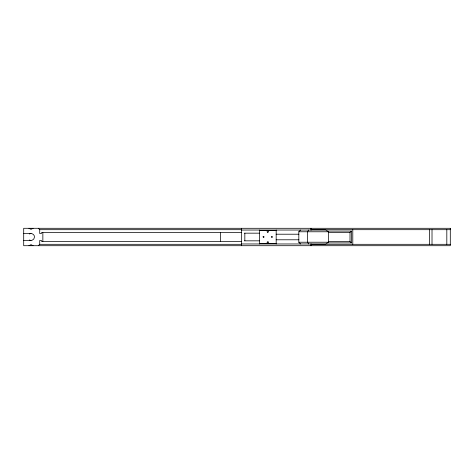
<?xml version="1.0" encoding="UTF-8"?>
<svg xmlns="http://www.w3.org/2000/svg" width="474" height="474" viewBox="0 0 474 474"><rect width="100%" height="100%" fill="white"/><g stroke="black" fill="none" stroke-linecap="round" stroke-linejoin="round"><path stroke-width="0.71" d="M308.775 230.032L307.519 231.774L307.519 242.226L308.775 243.968M33.103 228.296L31.011 229.339L28.926 228.296M28.926 245.704L31.011 244.661L33.103 245.704M38.329 245.704L39.721 244.311L241.355 244.311M300.557 243.968L298.816 242.226L298.816 231.774L300.557 230.032M328.571 232.473L350.008 232.473L351.4 231.081L351.4 242.919L327.113 242.919M241.355 230.032L325.709 230.032L328.417 231.774L328.417 242.226L325.709 243.968L241.355 243.968M29.27 233.984C31.462 232.627 34.572 234.429 34.495 237C34.075 242.255 26.977 240.205 23.7 240.484M38.329 228.296L39.721 229.689L241.355 229.689M311.003 229.689L450.3 229.689M259.462 230.382L276.176 230.382M327.113 231.081L351.4 231.081M298.816 231.774L328.417 231.774M241.355 232.645L41.463 232.645L41.463 233.516L39.721 233.516L39.721 229.689M244.519 233.167L259.462 233.167M23.7 233.516L31.011 233.516M276.152 234.215L298.904 234.215M276.152 239.785L298.898 239.785M244.519 240.833L259.462 240.833M241.355 241.355L41.463 241.355L41.463 240.484L39.721 240.484L39.721 244.311M328.571 241.527L350.008 241.527L351.4 242.919M298.816 242.226L328.417 242.226M259.462 243.618L276.176 243.618M311.003 244.311L450.3 244.311M31.011 240.484L29.27 240.016M446.816 229.689L446.816 244.311M432.015 229.689L432.015 244.311M429.403 229.689L429.403 244.311M352.792 229.689L352.792 244.311M350.008 232.473L350.008 241.527M311.003 228.296L311.003 230.222M311.003 243.778L311.003 245.704M276.176 230.032L276.176 243.968M259.462 230.032L259.462 243.968M244.833 233.167L244.833 240.833M241.355 228.296L241.355 245.704M220.457 232.645L220.457 241.355M42.856 232.645L42.856 241.355M263.07 236.846C263.793 239.109 264.83 235.252 263.07 236.846M271.424 236.846C272.153 239.109 273.184 235.252 271.424 236.846M450.3 228.296L23.7 228.296L23.7 245.704L450.3 245.704L450.3 228.296M267.472 232.207A0.699 0.699 0 0 0 268.515 231.602A0.699 0.699 0 0 0 267.472 230.998A0.699 0.699 0 0 0 267.472 232.207M267.472 243.002A0.699 0.699 0 0 0 268.515 242.398A0.699 0.699 0 0 0 267.472 241.793A0.699 0.699 0 0 0 267.472 243.002"/></g></svg>
